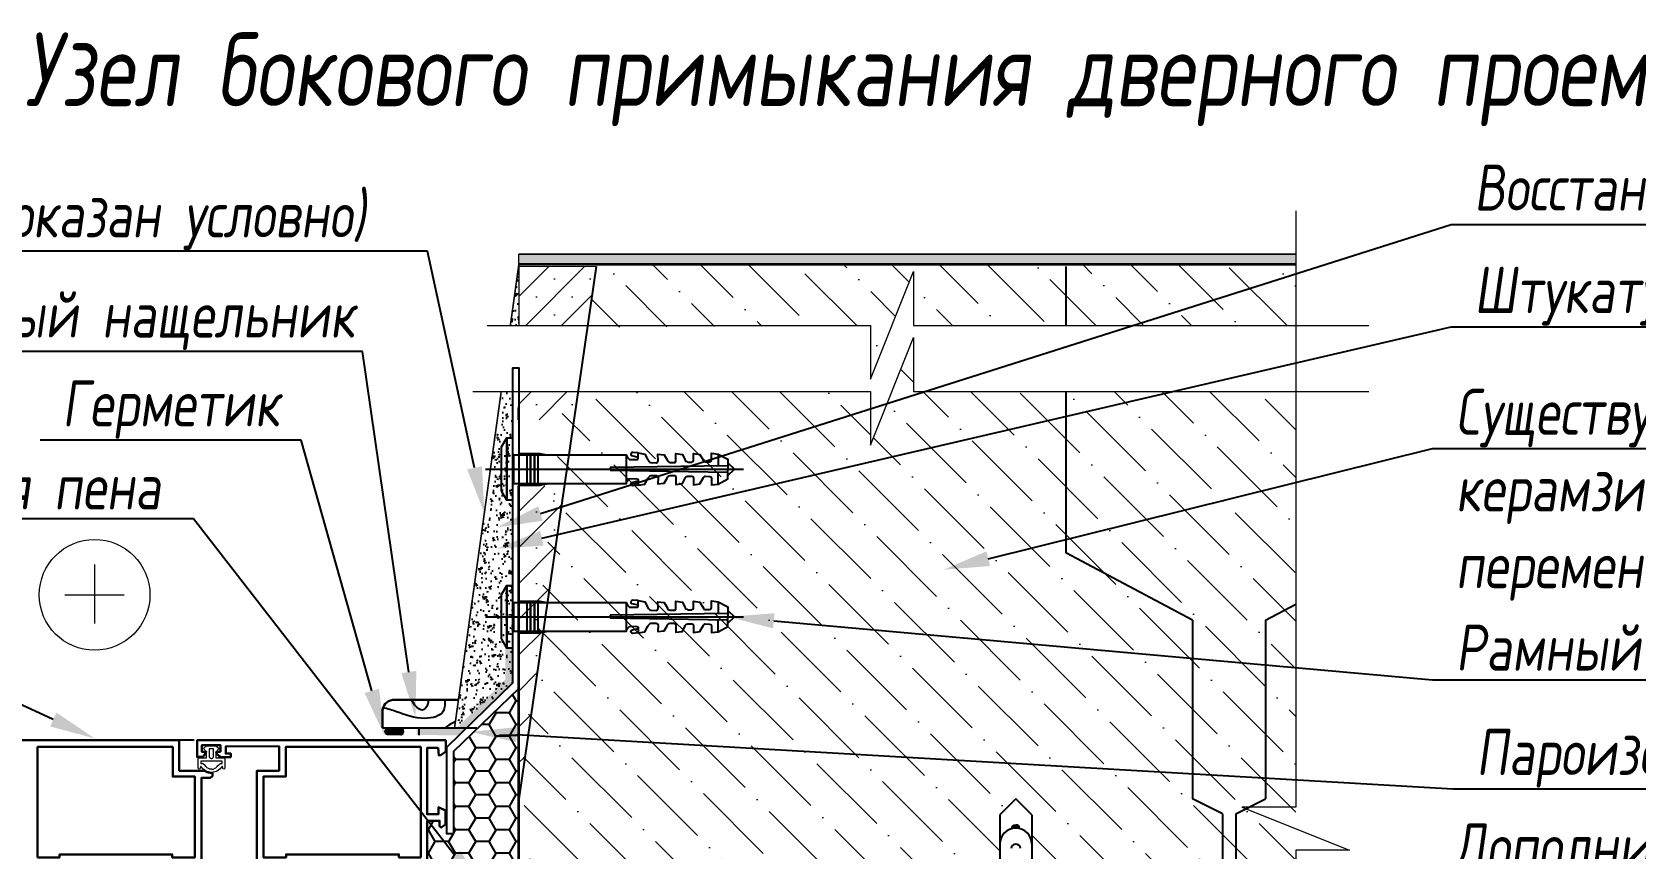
# Model space of a CAD drawing. Header units: millimetres. Extents: x 215300 to 349394, y -116838 to -1602.
# Drawn here: x 347861 to 348466, y -3591 to -3283 of the extents above; entities that cross this region are included whole.
import ezdxf
from ezdxf import colors
from ezdxf.entities.mleader import LeaderData, LeaderLine
from ezdxf.math import Vec2, Vec3

# ---------------------------------------------------------------- set-up
doc = ezdxf.new("R2010")
doc.units = ezdxf.units.MM
for name, color, linetype in [('!!_для разрезов', 7, 'Continuous'), ('_Дюбель', 5, 'Continuous'), ('A-OKNO-RAM', 140, 'Continuous'), ('АР_Таблицы', 250, 'Continuous'), ('Тонкая', 7, 'Continuous')]:
    doc.layers.add(name, color=color, linetype=linetype)
for name, color, linetype, lineweight in [('+АР_Размеры', 252, 'Continuous', 9), ('_Линии для надписей', 5, 'Continuous', 9), ('_Штриховки', 250, 'Continuous', 13), ('PDF _Геометрия', 7, 'Continuous', 0), ('TN-СТЯЖКА', 252, 'Continuous', 15), ('АР_Тонкие', 250, 'Continuous', 5), ('Рисунок', 6, 'Continuous', 35)]:
    doc.layers.add(name, color=color, linetype=linetype, lineweight=lineweight)
doc.styles.add('Архитект', font='isocpeur.ttf', dxfattribs={"width": 0.8, "oblique": 8})

msp = doc.modelspace()

# ---------------------------------------------------------------- hatches: boundary and pattern name
at = {"layer": '!!_для разрезов', "linetype": 'Continuous', "lineweight": 18}
h = msp.add_hatch(dxfattribs=at)
h.set_pattern_fill('SACNCR', color=253, scale=4.015937, angle=-90)
h.set_pattern_definition([(45, (269415.684, -70557.069), (6.762026, -6.762026), []), (45, (269415.684, -70550.307), (6.762026, -6.762026), [0, -9.5629489])])
h.paths.add_polyline_path([(348061.839, -3454.35), (348044.637, -3454.35), (348044.637, -3495.051), (348044.014, -3572.499), (348044.637, -3572.499)])
h.paths.add_polyline_path([(348067.013, -3418.816), (348044.752, -3418.816), (348044.752, -3409.967), (348044.637, -3409.967), (348044.637, -3429.447), (348065.465, -3429.447)])
h.paths.add_polyline_path([(348044.637, -3393.912), (348070.639, -3393.912), (348073.873, -3371.703), (348044.637, -3371.833)])
h = msp.add_hatch()
h.set_pattern_fill('AR-CONC', scale=0.040159, angle=90, style=0)
h.set_pattern_definition([(40, (493067.003, -219144.755), (-0.64010356, 7.31642068), [0.7650359, -8.415395]), (95, (493067.003, -219144.755), (7.67271352, -1.41532952), [0.61202873, -6.732316]), (349.549, (493066.95, -219144.1454), (7.03257504, 5.9011176), [0.65018012, -7.15198137]), (43.8158, (493069.043, -219144.755), (-1.6883932, 10.88636224), [1.14755386, -12.6230925]), (353.3644, (493068.902, -219143.848), (9.9364533, 9.5340034), [0.9752702, -10.72797206]), (98.816, (493069.043, -219144.755), (9.9364357, 9.5340183), [0.9180431, -10.098474]), (69, (493068.533, -219143.735), (-4.10691832, 6.08875735), [0.7650359, -8.415395]), (124, (493068.533, -219143.735), (7.39687182, 2.48193024), [0.61202873, -6.732316]), (18.5486, (493068.191, -219143.2276), (3.28996997, 8.57067082), [0.65018012, -7.15198137]), (52.5, (493067.003, -219144.755), (3.395676697, 0.124036346), [0, -6.650712175, 0, -6.83432079, 0, -6.7578172]), (82.5, (493067.003, -219144.755), (4.023188304, 2.68343524), [0, -3.8965829, 0, -6.49770499, 0, -2.575620896]), (122.5, (493067.003, -219147.0298), (-0.230062723, 5.445232248), [0, -2.5501197, 0, -7.95637346, 0, -10.557495554]), (132.5, (493067.003, -219148.05), (1.02111174, 5.94877391), [0, -3.31515561, 0, -5.28384802, 0, -7.497351915])])
h.paths.add_polyline_path([(348044.637, -3366.991), (348044.637, -3370.927), (348337.69, -3370.927), (348337.69, -3366.991)])
h = msp.add_hatch()
h.set_pattern_fill('AR-CONC', scale=0.040159, angle=90, style=0)
h.set_pattern_definition([(40, (493107.131, -219198.6967), (-0.64010356, 7.31642068), [0.7650359, -8.415395]), (95, (493107.131, -219198.697), (7.67271352, -1.41532952), [0.61202873, -6.732316]), (349.549, (493107.0775, -219198.087), (7.03257504, 5.9011176), [0.65018012, -7.15198137]), (43.8158, (493109.171, -219198.697), (-1.6883932, 10.88636224), [1.14755386, -12.6230925]), (353.3644, (493109.03, -219197.79), (9.9364533, 9.5340034), [0.9752702, -10.72797206]), (98.816, (493109.171, -219198.697), (9.9364357, 9.5340183), [0.9180431, -10.098474]), (69, (493108.661, -219197.6766), (-4.10691832, 6.08875735), [0.7650359, -8.415395]), (124, (493108.661, -219197.677), (7.39687182, 2.48193024), [0.61202873, -6.732316]), (18.5486, (493108.3186, -219197.169), (3.28996997, 8.57067082), [0.65018012, -7.15198137]), (52.5, (493107.1308, -219198.6967), (3.395676697, 0.124036346), [0, -6.650712175, 0, -6.83432079, 0, -6.7578172]), (82.5, (493107.1308, -219198.6967), (4.023188304, 2.68343524), [0, -3.8965829, 0, -6.49770499, 0, -2.575620896]), (122.5, (493107.1308, -219200.9714), (-0.230062723, 5.445232248), [0, -2.5501197, 0, -7.95637346, 0, -10.557495554]), (132.5, (493107.131, -219201.9914), (1.02111174, 5.94877391), [0, -3.31515561, 0, -5.28384802, 0, -7.497351915])])
h.paths.add_polyline_path([(348044.637, -3370.927), (348041.449, -3393.912), (348044.637, -3393.912)])
h = msp.add_hatch()
h.set_pattern_fill('AR-CONC', scale=0.040159, angle=90, style=0)
h.set_pattern_definition([(40, (493123.1946, -219198.6967), (-0.64010356, 7.31642068), [0.7650359, -8.415395]), (95, (493123.1946, -219198.697), (7.67271352, -1.41532952), [0.61202873, -6.732316]), (349.549, (493123.141, -219198.087), (7.03257504, 5.9011176), [0.65018012, -7.15198137]), (43.8158, (493125.235, -219198.697), (-1.6883932, 10.88636224), [1.14755386, -12.6230925]), (353.3644, (493125.094, -219197.79), (9.9364533, 9.5340034), [0.9752702, -10.72797206]), (98.816, (493125.235, -219198.697), (9.9364357, 9.5340183), [0.9180431, -10.098474]), (69, (493124.7246, -219197.6766), (-4.10691832, 6.08875735), [0.7650359, -8.415395]), (124, (493124.725, -219197.677), (7.39687182, 2.48193024), [0.61202873, -6.732316]), (18.5486, (493124.3824, -219197.169), (3.28996997, 8.57067082), [0.65018012, -7.15198137]), (52.5, (493123.1946, -219198.6967), (3.395676697, 0.124036346), [0, -6.650712175, 0, -6.83432079, 0, -6.7578172]), (82.5, (493123.1946, -219198.6967), (4.023188304, 2.68343524), [0, -3.8965829, 0, -6.49770499, 0, -2.575620896]), (122.5, (493123.1946, -219200.9714), (-0.230062723, 5.445232248), [0, -2.5501197, 0, -7.95637346, 0, -10.557495554]), (132.5, (493123.1946, -219201.9914), (1.02111174, 5.94877391), [0, -3.31515561, 0, -5.28384802, 0, -7.497351915])])
h.paths.add_polyline_path([(348037.994, -3418.816), (348020.402, -3545.655), (348042.221, -3528.817), (348042.221, -3418.816)])
for points in [[(348021.384, -3545.636), (348006.107, -3545.636), (348006.107, -3548.439), (348010.972, -3548.439), (348022.093, -3548.458), (348042.186, -3528.688), (348042.19, -3515.569), (348039.502, -3515.569), (348039.499, -3527.55)], [(347994.833, -3545.655, 0.6975752), (347994.782, -3548.458), (348000.139, -3548.458, 0.6975752), (348000.088, -3545.655)], [(347994.833, -3545.655, 0.6975752), (347994.782, -3548.458), (348000.139, -3548.458, 0.6975752), (348000.088, -3545.655)]]:
    msp.add_hatch(color=256).paths.add_polyline_path(points)
at = {"ltscale": 100}
h = msp.add_hatch(dxfattribs=at)
h.set_pattern_fill('HONEY', color=256, scale=1.606375, angle=180, style=0)
h.set_pattern_definition([(180, (322947.9534, -66066.1266), (-7.6503591, 4.41693583), [5.1002394, -10.2004788]), (60, (322947.9534, -66066.1266), (7.65035818, 4.4169374), [5.1002394, -10.2004788]), (120, (322947.9534, -66066.1266), (-9e-07, 8.83387324), [-10.2004788, 5.1002394])])
h.paths.add_polyline_path([(348020.128, -3554.432), (348044.637, -3530.85), (348044.637, -3645.227), (348024.416, -3645.227), (348024.416, -3637.004), (348009.834, -3637.004), (348010.356, -3580.74), (348017.383, -3580.74), (348017.383, -3585.51), (348020.128, -3585.51)])
at = {"layer": '_Штриховки'}
h = msp.add_hatch(dxfattribs=at)
h.set_pattern_fill('ANSI36', color=256, scale=4.015937, style=0)
h.set_pattern_definition([(135, (355139.979, -4447.302), (-6.762026, 24.794095), [31.876496, -6.3753, 0, -6.3753])])
h.paths.add_polyline_path([(348070.535, -3394.628), (348177.274, -3393.912), (348177.274, -3414.218), (348193.463, -3373.607), (348193.463, -3393.912), (348337.69, -3393.912), (348337.69, -3370.927), (348074.2, -3370.927)])
h.paths.add_polyline_path([(348177.274, -3418.816), (348061.965, -3418.816), (348044.637, -3572.499), (348044.637, -3636.96), (348141.341, -3684.946), (348226.068, -3684.946), (348226.068, -3578.492), (348232.092, -3572.468), (348238.116, -3578.492), (348238.116, -3684.946), (348337.69, -3684.946), (348337.69, -3418.816), (348193.463, -3418.816), (348193.463, -3398.511), (348177.274, -3439.121)])

# ---------------------------------------------------------------- linework, layer by layer
at = {"layer": '!!_для разрезов', "color": 251, "linetype": 'Continuous', "lineweight": 18, "elevation": 0}
for points in [[(348070.639, -3393.912), (348073.873, -3371.703), (348044.637, -3371.833), (348044.637, -3393.912)], [(348044.637, -3409.967), (348044.637, -3429.447)], [(348044.637, -3454.35), (348044.637, -3495.051), (348044.637, -3495.051), (348044.637, -3572.499), (348067.013, -3418.816)], [(348044.637, -3572.499), (348044.536, -3625.835), (348044.637, -3636.96), (348140.216, -3682.134), (348141.341, -3684.946), (348044.637, -3684.946), (348044.637, -3572.499)]]:
    msp.add_lwpolyline(points, dxfattribs=at)
at = {"layer": '+АР_Размеры', "ltscale": 100, "elevation": 0}
for points in [[(348337.69, -3350.736), (348337.69, -3575.641), (348317.385, -3575.641), (348357.996, -3591.83), (348337.69, -3591.83), (348337.69, -3892.496)], [(348032.756, -3393.912), (348177.274, -3393.912), (348177.274, -3414.218), (348193.463, -3373.607), (348193.463, -3393.912), (348365.267, -3393.912)], [(348027.262, -3418.816), (348177.274, -3418.816), (348177.274, -3439.121), (348193.463, -3398.511), (348193.463, -3418.816), (348365.267, -3418.816)], [(347884.631, -3484.041), (347884.631, -3506.384)], [(347873.46, -3495.524), (347895.802, -3495.524)]]:
    msp.add_lwpolyline(points, dxfattribs=at)
at = {"layer": '+АР_Размеры', "ltscale": 100}
msp.add_circle((347884.631, -3495.524, 0), 20.881, dxfattribs=at)
for p, q in [((348044.637, -3409.967, 0), (348044.637, -3636.533, 0)), ((348032.106, -3448.076, 0), (348129.435, -3448.076, 0)), ((348044.752, -3442.151, 0), (348052.552, -3442.151, 0)), ((348052.552, -3442.151, 0), (348055.117, -3442.677, 0)), ((348123.502, -3446.837, 0), (348079.146, -3447.519, 0)), ((348079.146, -3447.519, 0), (348079.146, -3448.076, 0)), ((348119.888, -3442.424, 0), (348119.888, -3446.893, 0)), ((348123.502, -3445.687, 0), (348125.952, -3448.076, 0)), ((348123.502, -3450.466, 0), (348125.952, -3448.076, 0)), ((348052.552, -3454.163, 0), (348055.117, -3453.694, 0)), ((348123.502, -3449.316, 0), (348079.146, -3448.634, 0)), ((348119.888, -3453.728, 0), (348119.888, -3449.26, 0)), ((348044.752, -3454.163, 0), (348052.552, -3454.163, 0)), ((348044.752, -3497.858, 0), (348052.552, -3497.858, 0)), ((348052.552, -3497.858, 0), (348055.117, -3498.384, 0)), ((348119.888, -3498.132, 0), (348119.888, -3502.6, 0)), ((348123.502, -3501.394, 0), (348125.952, -3503.784, 0)), ((348032.106, -3503.784, 0), (348129.435, -3503.784, 0)), ((348123.502, -3502.544, 0), (348079.146, -3503.226, 0)), ((348079.146, -3503.226, 0), (348079.146, -3503.784, 0)), ((348123.502, -3505.023, 0), (348079.146, -3504.341, 0)), ((348119.888, -3509.435, 0), (348119.888, -3504.967, 0)), ((348123.502, -3506.173, 0), (348125.952, -3503.784, 0)), ((348044.752, -3509.87, 0), (348052.552, -3509.87, 0)), ((348052.552, -3509.87, 0), (348055.117, -3509.401, 0)), ((347993.246, -3545.655, 0), (348028.862, -3545.655, 0)), ((347993.246, -3545.655, 0), (348028.862, -3545.655, 0)), ((348007.101, -3548.458, 0), (348007.101, -3545.655, 0))]:
    msp.add_line(p, q)
at = {"lineweight": 30}
for p, q in [((347997.941, -3535.168, 0), (348021.856, -3535.168, 0)), ((347993.246, -3545.655, 0), (347993.246, -3538.859, 0))]:
    msp.add_line(p, q, dxfattribs=at)
at = {"ltscale": 100}
msp.add_line((348037.33, -3548.458, 0), (348044.637, -3548.458, 0), dxfattribs=at)
at = {"const_width": 0.602, "elevation": 0}
for points in [[(348044.637, -3366.991), (348337.69, -3366.991)], [(348041.449, -3393.912), (348044.637, -3370.927)], [(348020.402, -3545.655), (348037.994, -3418.816)]]:
    msp.add_lwpolyline(points, dxfattribs=at)
at = {"elevation": 0}
for points in [[(348044.752, -3530.739), (348044.752, -3409.967), (348042.221, -3409.967), (348042.221, -3528.817), (348017.383, -3553.054), (348017.383, -3585.51), (348020.128, -3585.51), (348020.128, -3554.432)], [(348040.166, -3459.86), (348038.134, -3456.286), (348038.134, -3439.633), (348040.166, -3436.286)], [(348040.166, -3436.286), (348042.221, -3436.289), (348042.221, -3459.864), (348040.166, -3459.86)], [(348042.804, -3442.677), (348085.095, -3442.677), (348085.095, -3453.694), (348042.804, -3453.694)], [(348049.057, -3442.677), (348047.601, -3442.677), (348047.601, -3453.694), (348049.057, -3453.694)], [(348050.514, -3442.677), (348049.057, -3442.677), (348049.057, -3453.694), (348050.514, -3453.694)], [(348051.97, -3442.677), (348050.514, -3442.677), (348050.514, -3453.694), (348051.97, -3453.694)], [(348040.166, -3515.567), (348038.134, -3511.993), (348038.134, -3495.34), (348040.166, -3491.993)], [(348040.166, -3491.993), (348042.221, -3491.996), (348042.221, -3515.571), (348040.166, -3515.567)], [(348042.804, -3498.384), (348085.095, -3498.384), (348085.095, -3509.401), (348042.804, -3509.401)], [(348049.057, -3498.384), (348047.601, -3498.384), (348047.601, -3509.401), (348049.057, -3509.401)], [(348050.514, -3498.384), (348049.057, -3498.384), (348049.057, -3509.401), (348050.514, -3509.401)], [(348051.97, -3498.384), (348050.514, -3498.384), (348050.514, -3509.401), (348051.97, -3509.401)]]:
    msp.add_lwpolyline(points, close=True, dxfattribs=at)
for points in [[(348085.095, -3442.677, 0.1372911), (348086.431, -3444.452), (348089.104, -3444.485, 0.4671439), (348089.69, -3443.898), (348089.698, -3441.968), (348092.148, -3442.429), (348093.318, -3444.547, 0.203872), (348094.451, -3445.626), (348096.443, -3445.674, 0.3209831), (348097.203, -3444.95), (348097.108, -3442.46), (348099.52, -3442.733), (348100.582, -3444.614, 0.3099591), (348101.713, -3445.599), (348103.08, -3445.601, 0.5701891), (348103.864, -3444.787), (348103.797, -3442.219), (348106.361, -3442.572), (348107.25, -3444.415, 0.23445), (348108.359, -3445.422), (348109.86, -3445.455, 0.3449915), (348110.535, -3444.798), (348110.517, -3442.15), (348112.963, -3442.533), (348114.243, -3444.869, 0.2058332), (348114.918, -3445.361), (348116.561, -3445.325, 0.4113901), (348117.273, -3444.686), (348117.254, -3442.114), (348119.888, -3442.424), (348123.502, -3444.376), (348123.502, -3448.076, 6.8876456)], [(348089.698, -3441.968), (348087.669, -3441.79, 0.7086155), (348087.115, -3443.015), (348089.691, -3443.599)], [(348085.095, -3453.475, -0.1372911), (348086.431, -3451.7), (348089.104, -3451.668, -0.4671439), (348089.69, -3452.255), (348089.698, -3454.185), (348092.148, -3453.724), (348093.318, -3451.606, -0.203872), (348094.451, -3450.527), (348096.443, -3450.479, -0.3209831), (348097.203, -3451.203), (348097.108, -3453.692), (348099.52, -3453.42), (348100.582, -3451.539, -0.3099591), (348101.713, -3450.554), (348103.08, -3450.552, -0.5701891), (348103.864, -3451.366), (348103.797, -3453.934), (348106.361, -3453.581), (348107.25, -3451.738, -0.23445), (348108.359, -3450.731), (348109.86, -3450.698, -0.3449915), (348110.535, -3451.355), (348110.517, -3454.003), (348112.963, -3453.62), (348114.243, -3451.284, -0.2058332), (348114.918, -3450.791), (348116.561, -3450.828, -0.4113901), (348117.273, -3451.466), (348117.254, -3454.038), (348119.888, -3453.728), (348123.502, -3451.776), (348123.502, -3448.076, -6.8876456)], [(348089.698, -3454.185), (348087.669, -3454.363, -0.7086155), (348087.115, -3453.138), (348089.691, -3452.554)], [(348085.095, -3498.384, 0.1372911), (348086.431, -3500.16), (348089.104, -3500.192, 0.4671439), (348089.69, -3499.605), (348089.698, -3497.675), (348092.148, -3498.136), (348093.318, -3500.254, 0.203872), (348094.451, -3501.333), (348096.443, -3501.381, 0.3209831), (348097.203, -3500.657), (348097.108, -3498.167), (348099.52, -3498.44), (348100.582, -3500.321, 0.3099591), (348101.713, -3501.306), (348103.08, -3501.308, 0.5701891), (348103.864, -3500.494), (348103.797, -3497.926), (348106.361, -3498.279), (348107.25, -3500.122, 0.23445), (348108.359, -3501.129), (348109.86, -3501.162, 0.3449915), (348110.535, -3500.505), (348110.517, -3497.857), (348112.963, -3498.24), (348114.243, -3500.576, 0.2058332), (348114.918, -3501.069), (348116.561, -3501.032, 0.4113901), (348117.273, -3500.394), (348117.254, -3497.822), (348119.888, -3498.132), (348123.502, -3500.083), (348123.502, -3503.784, 6.8876456)], [(348089.698, -3497.675), (348087.669, -3497.497, 0.7086155), (348087.115, -3498.722), (348089.691, -3499.306)], [(348085.095, -3509.183, -0.1372911), (348086.431, -3507.407), (348089.104, -3507.375, -0.4671439), (348089.69, -3507.962), (348089.698, -3509.892), (348092.148, -3509.431), (348093.318, -3507.313, -0.203872), (348094.451, -3506.234), (348096.443, -3506.186, -0.3209831), (348097.203, -3506.91), (348097.108, -3509.4), (348099.52, -3509.127), (348100.582, -3507.246, -0.3099591), (348101.713, -3506.261), (348103.08, -3506.259, -0.5701891), (348103.864, -3507.073), (348103.797, -3509.641), (348106.361, -3509.288), (348107.25, -3507.445, -0.23445), (348108.359, -3506.438), (348109.86, -3506.405, -0.3449915), (348110.535, -3507.062), (348110.517, -3509.71), (348112.963, -3509.327), (348114.243, -3506.991, -0.2058332), (348114.918, -3506.499), (348116.561, -3506.535, -0.4113901), (348117.273, -3507.173), (348117.254, -3509.745), (348119.888, -3509.435), (348123.502, -3507.484), (348123.502, -3503.784, -6.8876456)], [(348089.698, -3509.892), (348087.669, -3510.07, -0.7086155), (348087.115, -3508.845), (348089.691, -3508.261)]]:
    msp.add_lwpolyline(points, format="xyb", dxfattribs=at)
at = {"lineweight": 30}
msp.add_arc((347997.559, -3539.513, 0), 4.363, 84.970897, 171.372415, dxfattribs=at)
msp.add_arc((347999.598, -3547.066, 0), 1.493, 291.244967, 70.839668)
msp.add_arc((347999.598, -3547.066, 0), 1.493, 291.244967, 70.839668)
for points, knots in [([(348016.691, -3535.168, 0), (348016.736, -3536.673, 0), (348016.863, -3540.932, 0), (348007.357, -3543.18, 0), (348000.327, -3540.044, 0), (347995.158, -3538.54, 0), (347993.438, -3538.08, 0)], [0, 0, 0, 0, 64.7205744, 183.1768266, 353.0647292, 436.1893834, 436.1893834, 436.1893834, 436.1893834]), ([(348010.621, -3535.168, 0), (348010.569, -3536.255, 0), (348008.765, -3540.969, 0), (348006.013, -3537.965, 0), (348003.96, -3535.168, 0)], [32.8051901, 32.8051901, 32.8051901, 32.8051901, 75.1689558, 182.8112994, 182.8112994, 182.8112994, 182.8112994]), ([(348020.718, -3543.399, 0), (348020.355, -3543.533, 0), (348018.991, -3544.1, 0), (348017.716, -3545.022, 0), (348016.837, -3545.655, 0)], [188.6180862, 188.6180862, 188.6180862, 188.6180862, 203.2060129, 243.4210884, 243.4210884, 243.4210884, 243.4210884])]:
    msp.add_open_spline(points, degree=3, knots=knots)
at = {"layer": '_Дюбель'}
for p, q in [((348232.092, -3572.468, 0), (348226.068, -3578.492, 0)), ((348238.116, -3578.492, 0), (348232.092, -3572.468, 0)), ((348226.068, -3578.492, 0), (348226.068, -3794.984, 0)), ((348238.116, -3578.492, 0), (348238.116, -3794.984, 0)), ((348230.778, -3583.637, 0), (348230.778, -3583.008, 0)), ((348230.778, -3583.008, 0), (348232.092, -3583.008, 0)), ((348231.34, -3582.446, 0), (348232.092, -3582.446, 0)), ((348232.092, -3583.535, 0), (348232.087, -3583.535, 0)), ((348232.844, -3582.446, 0), (348232.092, -3582.446, 0)), ((348233.406, -3583.008, 0), (348232.092, -3583.008, 0)), ((348232.092, -3583.535, 0), (348232.098, -3583.535, 0)), ((348233.406, -3583.637, 0), (348233.406, -3583.008, 0)), ((348232.053, -3589.555, 0), (348232.092, -3589.555, 0)), ((348232.131, -3589.555, 0), (348232.092, -3589.555, 0))]:
    msp.add_line(p, q, dxfattribs=at)
for centre, radius, start, end in [((348232.088, -3589.555, 0), 6.02, 90, 180), ((348231.34, -3583.008, 0), 0.562, 90, 180), ((348232.096, -3589.555, 0), 6.02, 0, 90), ((348232.844, -3583.008, 0), 0.562, 0, 90), ((348232.053, -3591.24, 0), 1.686, 90, 180), ((348232.131, -3591.24, 0), 1.686, 0, 90)]:
    msp.add_arc(centre, radius, start, end, dxfattribs=at)
at = {"layer": '_Линии для надписей', "elevation": 0}
msp.add_lwpolyline([(348044.637, -3548.993), (348044.637, -3548.993), (348044.637, -3645.227), (348044.637, -3645.227)], close=True, dxfattribs=at)
at = {"layer": 'A-OKNO-RAM', "color": 8}
msp.add_line((347922.231, -3550.362, 0), (347786.509, -3550.362, 0), dxfattribs=at)
at = {"layer": 'PDF _Геометрия', "lineweight": 30, "elevation": 0}
msp.add_lwpolyline([(347916.682, -3550.362), (347853.683, -3550.362)], dxfattribs=at)
for points in [[(347924.947, -3602.334), (347924.95, -3564.586), (347928.253, -3564.586), (347929.09, -3563.9), (347929.09, -3562.635), (347928.192, -3562.635, -0.13895), (347926.063, -3561.885), (347916.584, -3561.885), (347916.584, -3550.362)], [(347945.841, -3602.334), (347945.841, -3561.885), (347954.204, -3561.885), (347954.204, -3552.641), (347934.103, -3552.664), (347934.105, -3555.384), (347935.957, -3555.383), (347935.957, -3556.723), (347932.227, -3556.723, -0.2538422), (347930.521, -3554.686), (347932.114, -3554.686), (347932.112, -3552.18), (347925.079, -3552.18), (347925.078, -3554.683), (347926.754, -3554.674, -0.2048661), (347925.099, -3556.677), (347923.29, -3556.677), (347923.295, -3550.362), (348017.105, -3550.362), (348017.105, -3554.628), (348015.205, -3555.951), (348014.421, -3556.065), (348014.212, -3553.284), (348010.031, -3553.284), (348010.031, -3578.295), (348014.306, -3578.295), (348014.306, -3575.662), (348017.018, -3576.887), (348017.018, -3582.082), (348015.402, -3583.307), (348014.737, -3582.825), (348014.737, -3580.74), (348010.095, -3580.74), (348010.095, -3602.477)]]:
    msp.add_lwpolyline(points, format="xyb", dxfattribs=at)
for points in [[(347863.125, -3594.524), (347863.125, -3552.903), (347914.086, -3552.903), (347914.086, -3564.084), (347922.498, -3564.084), (347922.498, -3594.524), (347913.934, -3594.524), (347913.934, -3593.428), (347871.403, -3593.428), (347871.403, -3594.524)], [(348007.663, -3594.524), (348007.663, -3552.903), (347956.702, -3552.903), (347956.702, -3564.084), (347948.29, -3564.084), (347948.29, -3594.524), (347956.854, -3594.524), (347956.854, -3593.428), (347999.384, -3593.428), (347999.384, -3594.524)]]:
    msp.add_lwpolyline(points, close=True, dxfattribs=at)
at = {"layer": 'PDF _Геометрия', "lineweight": 15, "elevation": 0}
for points in [[(347928.728, -3562.498, -0.2581667), (347924.751, -3560.189), (347924.448, -3560.949, -0.7795736), (347923.659, -3560.858), (347923.659, -3556.982), (347926.846, -3556.982), (347926.846, -3554.783), (347925.679, -3553.444), (347926.873, -3552.502), (347930.409, -3552.502), (347931.603, -3553.444), (347930.409, -3554.814), (347930.409, -3556.982), (347933.796, -3556.982), (347933.796, -3560.858, -0.7795736), (347933.007, -3560.949), (347932.705, -3560.189, -0.2581667), (347928.728, -3562.498, 0.2288757)], [(347928.728, -3561.276, -0.2557414), (347926.636, -3560.288, 0.0888284), (347925.278, -3559.078)], [(347928.728, -3561.276, 0.2557414), (347930.819, -3560.288, -0.0888284), (347932.178, -3559.078)]]:
    msp.add_lwpolyline(points, format="xyb", dxfattribs=at)
msp.add_lwpolyline([(347929.457, -3553.603), (347927.825, -3553.603), (347927.825, -3556.542, 0.8306064), (347929.457, -3556.578)], format="xyb", close=True, dxfattribs=at)
msp.add_lwpolyline([(347932.178, -3559.078), (347932.765, -3559.078), (347932.765, -3558.195), (347924.69, -3558.195), (347924.69, -3559.078), (347925.278, -3559.078)], dxfattribs=at)
at = {"layer": 'TN-СТЯЖКА', "elevation": 0}
msp.add_lwpolyline([(348044.637, -3370.927), (348044.637, -3366.991), (348337.69, -3366.991), (348337.69, -3370.927)], close=True, dxfattribs=at)
at = {"layer": 'Рисунок'}
for p, q in [((348337.69, -3370.927, 0), (348044.637, -3370.927, 0)), ((348044.637, -3429.447, 0), (348044.637, -3424.868, 0)), ((348044.637, -3684.946, 0), (348044.637, -3454.35, 0))]:
    msp.add_line(p, q, dxfattribs=at)
at = {"layer": 'Тонкая', "ltscale": 100}
for p, q in [((348073.873, -3371.703, 0), (348044.637, -3572.499, 0)), ((348250.976, -3371.703, 0), (348250.976, -3393.912, 0)), ((348250.976, -3418.816, 0), (348250.976, -3479.731, 0)), ((348298.765, -3505.032, 0), (348250.976, -3479.731, 0)), ((348326.291, -3505.032, 0), (348337.69, -3498.997, 0)), ((348298.765, -3505.032, 0), (348298.765, -3572.499, 0)), ((348326.291, -3505.032, 0), (348326.291, -3572.499, 0)), ((348310.01, -3578.122, 0), (348298.765, -3572.499, 0)), ((348315.046, -3578.122, 0), (348326.291, -3572.499, 0)), ((348310.01, -3578.122, 0), (348310.01, -3599.487, 0)), ((348315.046, -3578.122, 0), (348315.046, -3599.487, 0))]:
    msp.add_line(p, q, dxfattribs=at)

# ---------------------------------------------------------------- texts
at = {"layer": 'АР_Таблицы', "lineweight": 9, "insert": (348171.993, -3301.095, 0), "char_height": 27.77601, "width": 664.77977, "attachment_point": 5, "style": 'Архитект'}
msp.add_mtext('Узел бокового примыкания дверного проема ', dxfattribs=at)

# ---------------------------------------------------------------- leaders
at = {"layer": 'АР_Таблицы', "lineweight": 9}
ml = msp.add_multileader_mtext('Standard', dxfattribs=at)
ml.set_content('\\pxsm1,ql;Внутренний откос (показан условно)', color=256, style='Архитект')
ml.set_leader_properties()
ml.build(insert=Vec2(0, 0))
ml.multileader.update_dxf_attribs({"text_left_attachment_type": 6, "text_right_attachment_type": 6, "dogleg_length": 100, "arrow_head_size": 17.36})
ctx = ml.context
ctx.base_point, ctx.char_height, ctx.arrow_head_size, ctx.landing_gap_size, ctx.plane_origin, ctx.plane_x_axis = Vec3(348003.221, -3365.907, 0), 17.36001, 17.36, 1.736, Vec3(347022.867, -1698.151, 0), Vec3(-1, 0)
ctx.left_attachment, ctx.right_attachment = 6, 6
notes = []
notes.append((ctx, [(1, (1, 1, 0), (348010.165, -3365.907, 0), (-1, 0), 6.944, [(0, [(348031.644, -3464.604, 0)], 0, [])])]))
ctx.mtext.insert, ctx.mtext.width, ctx.mtext.defined_height, ctx.mtext.flow_direction = Vec3(347669.73, -3343.339, 0), 341.29874, 61.921, 5
ml = msp.add_multileader_mtext('Standard', dxfattribs=at)
ml.set_content('\\pxsm1,ql;Декоративный нащельник', color=256, style='Архитект')
ml.set_leader_properties()
ml.build(insert=Vec2(0, 0))
ml.multileader.update_dxf_attribs({"text_left_attachment_type": 6, "text_right_attachment_type": 6, "dogleg_length": 100, "arrow_head_size": 17.36})
ctx = ml.context
ctx.base_point, ctx.char_height, ctx.arrow_head_size, ctx.landing_gap_size, ctx.plane_origin, ctx.plane_x_axis = Vec3(347978.739, -3403.695, 0), 17.36001, 17.36, 1.736, Vec3(346901.541, -1692.849, 0), Vec3(-1, 0)
ctx.left_attachment, ctx.right_attachment = 6, 6
notes.append((ctx, [(1, (1, 1, 0), (347985.683, -3403.695, 0), (-1, 0), 6.944, [(0, [(348005.638, -3541.81, 0)], 0, [])])]))
ctx.mtext.insert, ctx.mtext.width, ctx.mtext.defined_height, ctx.mtext.flow_direction = Vec3(347750.601, -3381.127, 0), 341.29874, 45.899, 5
at = {"layer": 'АР_Тонкие'}
ml = msp.add_multileader_mtext('Standard', dxfattribs=at)
ml.set_content('\\pxsm1,ql;Восстановление стены ц.п. раствор', color=256, style='Архитект')
ml.set_leader_properties()
ml.build(insert=Vec2(0, 0))
ml.multileader.update_dxf_attribs({"text_left_attachment_type": 6, "text_right_attachment_type": 6, "dogleg_length": 100, "arrow_head_size": 17.36})
ctx = ml.context
ctx.base_point, ctx.char_height, ctx.arrow_head_size, ctx.landing_gap_size, ctx.plane_origin, ctx.plane_x_axis = Vec3(348726.45, -3355.784, 0), 17.36001, 17.36, 1.736, Vec3(347151.171, -1629.676, 0), Vec3(-1, 0)
ctx.left_attachment, ctx.right_attachment = 6, 6
notes.append((ctx, [(0, (1, 1, 0), (348396.234, -3355.784, 0), (1, 0), 6.944, [(0, [(348036.301, -3470.098, 0)], 0, [])])]))
ctx.mtext.insert, ctx.mtext.width, ctx.mtext.defined_height, ctx.mtext.flow_direction = Vec3(348404.914, -3333.216, 0), 363.79975, 45.899, 5
ml = msp.add_multileader_mtext('Standard', dxfattribs=at)
ml.set_content('\\pxsm1,ql;Штукатурный слой внутреннего откоса ', color=256, style='Архитект')
ml.set_leader_properties()
ml.build(insert=Vec2(0, 0))
ml.multileader.update_dxf_attribs({"text_left_attachment_type": 6, "text_right_attachment_type": 6, "dogleg_length": 100, "arrow_head_size": 17.36})
ctx = ml.context
ctx.base_point, ctx.char_height, ctx.arrow_head_size, ctx.landing_gap_size, ctx.plane_origin, ctx.plane_x_axis = Vec3(348759.068, -3394.432, 0), 17.36001, 17.36, 1.736, Vec3(346981.753, -1698.151, 0), Vec3(-1, 0)
ctx.left_attachment, ctx.right_attachment = 6, 6
notes.append((ctx, [(0, (1, 1, 0), (348396.234, -3394.432, 0), (1, 0), 6.944, [(0, [(348036.42, -3478.103, 0)], 0, [])])]))
ctx.mtext.insert, ctx.mtext.width, ctx.mtext.defined_height, ctx.mtext.flow_direction = Vec3(348404.914, -3371.864, 0), 372.64808, 45.899, 5
ml = msp.add_multileader_mtext('Standard', dxfattribs=at)
ml.set_content('\\pxsm1,ql;Герметик', color=256, style='Архитект')
ml.set_leader_properties()
ml.build(insert=Vec2(0, 0))
ml.multileader.update_dxf_attribs({"text_left_attachment_type": 6, "text_right_attachment_type": 6, "dogleg_length": 100, "arrow_head_size": 17.36})
ctx = ml.context
ctx.base_point, ctx.char_height, ctx.arrow_head_size, ctx.landing_gap_size, ctx.plane_origin, ctx.plane_x_axis = Vec3(347955.639, -3437.168, 0), 17.36001, 17.36, 1.736, Vec3(346857.733, -1770.051, 0), Vec3(-1, 0)
ctx.left_attachment, ctx.right_attachment = 6, 6
notes.append((ctx, [(1, (1, 1, 0), (347962.583, -3437.168, 0), (-1, 0), 6.944, [(0, [(347993.92, -3548.458, 0)], 0, [])])]))
ctx.mtext.insert, ctx.mtext.width, ctx.mtext.defined_height, ctx.mtext.flow_direction = Vec3(347872.302, -3414.6, 0), 341.29874, 45.899, 5
ml = msp.add_multileader_mtext('Standard', dxfattribs=at)
ml.set_content('\\pxqlsm1;Существующие наружные несущие стены из керамзитобетонных панелей, 1400 кг/м3, переменной толщины -400 мм...500 мм  ', color=256, style='Архитект')
ml.set_leader_properties()
ml.build(insert=Vec2(0, 0))
ml.multileader.update_dxf_attribs({"text_left_attachment_type": 6, "text_right_attachment_type": 6, "dogleg_length": 100, "arrow_head_size": 17.36})
ctx = ml.context
ctx.base_point, ctx.char_height, ctx.arrow_head_size, ctx.landing_gap_size, ctx.plane_origin, ctx.plane_x_axis = Vec3(348785.438, -3440.331, 0), 17.360005, 17.36, 1.736, Vec3(347175.484, -2223.263, 0), Vec3(-1, 0)
ctx.left_attachment, ctx.right_attachment = 6, 6
notes.append((ctx, [(0, (1, 1, 0), (348389.273, -3440.331, 0), (1, 0), 6.944, [(0, [(348204.817, -3486.051, 0)], 0, [])])]))
ctx.mtext.insert, ctx.mtext.width, ctx.mtext.defined_height, ctx.mtext.flow_direction = Vec3(348397.953, -3417.763, 0), 404.98116, 88.992, 5
ml = msp.add_multileader_mtext('Standard', dxfattribs=at)
ml.set_content('\\pxsm1,ql;Монтажная пена', color=256, style='Архитект')
ml.set_leader_properties()
ml.build(insert=Vec2(0, 0))
ml.multileader.update_dxf_attribs({"text_left_attachment_type": 6, "text_right_attachment_type": 6, "dogleg_length": 100, "arrow_head_size": 17.36})
ctx = ml.context
ctx.base_point, ctx.char_height, ctx.arrow_head_size, ctx.landing_gap_size, ctx.plane_origin, ctx.plane_x_axis = Vec3(347915.011, -3466.797, 0), 17.36001, 17.36, 1.736, Vec3(346836.885, -2180.154, 0), Vec3(-1, 0)
ctx.left_attachment, ctx.right_attachment = 6, 6
notes.append((ctx, [(1, (1, 1, 0), (347921.955, -3466.797, 0), (-1, 0), 6.944, [(0, [(348031.125, -3607.531, 0)], 0, [])])]))
ctx.mtext.insert, ctx.mtext.width, ctx.mtext.defined_height, ctx.mtext.flow_direction = Vec3(347766.4, -3445.965, 0), 341.29874, 45.899, 5
ml = msp.add_multileader_mtext('Standard', dxfattribs=at)
ml.set_content('\\pxsm1,ql;Дверной блок', color=256, style='Архитект')
ml.set_leader_properties()
ml.build(insert=Vec2(0, 0))
ml.multileader.update_dxf_attribs({"text_left_attachment_type": 6, "text_right_attachment_type": 6, "dogleg_length": 100, "arrow_head_size": 17.36})
ctx = ml.context
ctx.base_point, ctx.char_height, ctx.arrow_head_size, ctx.landing_gap_size, ctx.plane_origin, ctx.plane_x_axis = Vec3(347820.726, -3523.594, 0), 17.36001, 17.36, 1.736, Vec3(349334.196, -562.69, 0), Vec3(-1, 0)
ctx.left_attachment, ctx.right_attachment = 6, 6
notes.append((ctx, [(1, (1, 1, 0), (347827.67, -3523.594, 0), (-1, 0), 6.944, [(0, [(347884.846, -3549.758, 0)], 0, [])])]))
ctx.mtext.insert, ctx.mtext.width, ctx.mtext.defined_height, ctx.mtext.flow_direction = Vec3(347700.914, -3501.026, 0), 590.14357, 79.365, 5
ml = msp.add_multileader_mtext('Standard', dxfattribs=at)
ml.set_content('\\pxsm1,ql;Рамный дюбель (см. поставщиков окон) ', color=256, style='Архитект')
ml.set_leader_properties()
ml.build(insert=Vec2(0, 0))
ml.multileader.update_dxf_attribs({"text_left_attachment_type": 6, "text_right_attachment_type": 6, "dogleg_length": 100, "arrow_head_size": 17.36})
ctx = ml.context
ctx.base_point, ctx.char_height, ctx.arrow_head_size, ctx.landing_gap_size, ctx.plane_origin, ctx.plane_x_axis = Vec3(348754.349, -3527.587, 0), 17.36001, 17.36, 1.736, Vec3(347221.917, -1632.317, 0), Vec3(-1, 0)
ctx.left_attachment, ctx.right_attachment = 6, 6
notes.append((ctx, [(0, (1, 1, 0), (348389.273, -3527.587, 0), (1, 0), 6.944, [(0, [(348123.502, -3503.784, 0)], 0, [])])]))
ctx.mtext.insert, ctx.mtext.width, ctx.mtext.defined_height, ctx.mtext.flow_direction = Vec3(348397.953, -3506.755, 0), 433.74548, 40.292, 5
ml = msp.add_multileader_mtext('Standard', dxfattribs=at)
ml.set_content('\\pxsm1,ql;Стеклопакет', color=256, style='Архитект')
ml.set_leader_properties()
ml.build(insert=Vec2(0, 0))
ml.multileader.update_dxf_attribs({"text_left_attachment_type": 6, "text_right_attachment_type": 6, "dogleg_length": 100, "arrow_head_size": 17.36})
ctx = ml.context
ctx.base_point, ctx.char_height, ctx.arrow_head_size, ctx.landing_gap_size, ctx.plane_origin, ctx.plane_x_axis = Vec3(347695.177, -3556.978, 0), 17.36001, 17.36, 1.736, Vec3(349263.946, -583.907, 0), Vec3(-1, 0)
ctx.left_attachment, ctx.right_attachment = 6, 6
notes.append((ctx, [(1, (1, 1, 0), (347702.121, -3556.978, 0), (-1, 0), 6.944, [(0, [(347801.873, -3577.891, 0)], 0, [])])]))
ctx.mtext.insert, ctx.mtext.width, ctx.mtext.defined_height, ctx.mtext.flow_direction = Vec3(347579.897, -3536.146, 0), 590.14357, 79.365, 5
ml = msp.add_multileader_mtext('Standard', dxfattribs=at)
ml.set_content('\\pxsm1,ql;Пароизоляционная лента', color=256, style='Архитект')
ml.set_leader_properties()
ml.build(insert=Vec2(0, 0))
ml.multileader.update_dxf_attribs({"text_left_attachment_type": 6, "text_right_attachment_type": 6, "dogleg_length": 100, "arrow_head_size": 17.36})
ctx = ml.context
ctx.base_point, ctx.char_height, ctx.arrow_head_size, ctx.landing_gap_size, ctx.plane_origin, ctx.plane_x_axis = Vec3(348628.554, -3568.715, 0), 17.36001, 17.36, 1.736, Vec3(346940.685, -1692.849, 0), Vec3(-1, 0)
ctx.left_attachment, ctx.right_attachment = 6, 6
notes.append((ctx, [(0, (1, 1, 0), (348396.962, -3568.715, 0), (1, 0), 6.944, [(0, [(348026.444, -3547.236, 0)], 0, [])])]))
ctx.mtext.insert, ctx.mtext.width, ctx.mtext.defined_height, ctx.mtext.flow_direction = Vec3(348405.642, -3546.147, 0), 369.90433, 45.899, 5
ml = msp.add_multileader_mtext('Standard', dxfattribs=at)
ml.set_content('Дополнительный слой - минераловатные плиты Фасад БАТТС, (плотностью -  128 кг/м3), переменной толщины', color=256, style='Архитект')
ml.set_leader_properties()
ml.build(insert=Vec2(0, 0))
ml.multileader.update_dxf_attribs({"text_left_attachment_type": 6, "text_right_attachment_type": 6, "dogleg_length": 100, "arrow_head_size": 17.36})
ctx = ml.context
ctx.base_point, ctx.char_height, ctx.arrow_head_size, ctx.landing_gap_size, ctx.plane_origin, ctx.plane_x_axis = Vec3(348822.283, -3604.297, 0), 17.360005, 17.36, 1.736, Vec3(347065.738, -2411.218, 0), Vec3(-1, 0)
ctx.left_attachment, ctx.right_attachment = 6, 6
notes.append((ctx, [(0, (1, 1, 0), (348388.349, -3604.297, 0), (1, 0), 6.944, [(0, [(348063.637, -3662.917, 0)], 0, [])])]))
ctx.mtext.insert, ctx.mtext.width, ctx.mtext.flow_direction = Vec3(348397.029, -3581.729, 0), 445.40533, 5
for ctx, leaders in notes:
    for number, flags, end, landing, length, lines in leaders:
        leader = LeaderData()
        leader.index, (leader.has_last_leader_line, leader.has_dogleg_vector, leader.attachment_direction) = number, flags
        leader.last_leader_point, leader.dogleg_vector, leader.dogleg_length = Vec3(end), Vec3(landing), length
        for number, points, colour, breaks in lines:
            line = LeaderLine()
            line.index, line.vertices, line.color, line.breaks = number, Vec3.list(points), colors.encode_raw_color(colour), breaks
            leader.lines.append(line)
        ctx.leaders.append(leader)

doc.saveas('drawing.dxf')
